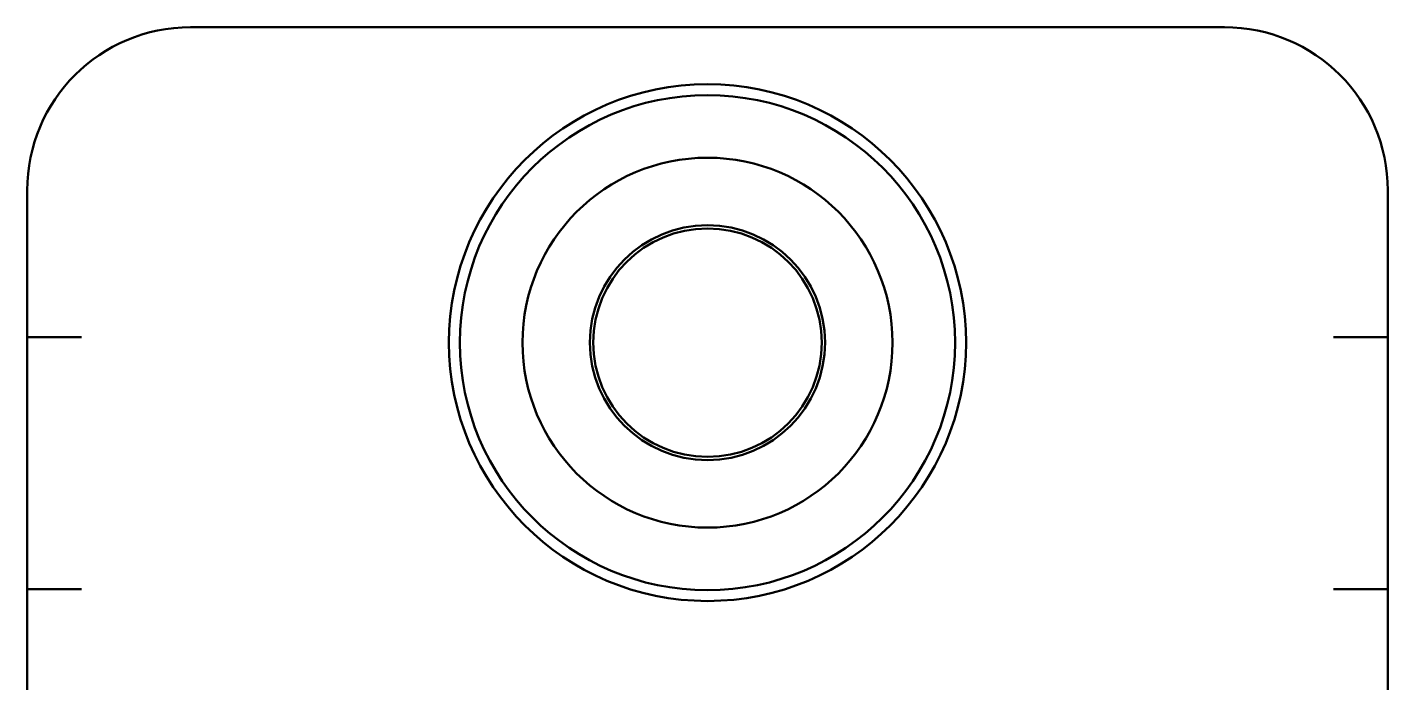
# Model space of a CAD drawing. Header units: millimetres. Extents: x 845 to 2568, y -211 to 570.
# Drawn here: x 1102.59 to 1115.09, y 451.32 to 457.34 of the extents above; entities that cross this region are included whole.
import ezdxf

# ---------------------------------------------------------------- set-up
doc = ezdxf.new("R2010")
doc.units = ezdxf.units.MM
doc.header["$LTSCALE"] = 2
doc.layers.add('외형선(ISO)', color=7, linetype='Continuous', lineweight=50)

msp = doc.modelspace()

# ---------------------------------------------------------------- linework, layer by layer
at = {"layer": '외형선(ISO)'}
for p, q in [((1113.5856, 457.3449), (1104.0856, 457.3449)), ((1102.5856, 455.8449), (1102.5856, 454.4949)), ((1115.0856, 454.4949), (1115.0856, 455.8449)), ((1102.5856, 454.4949), (1103.0856, 454.4949)), ((1102.5856, 454.4949), (1102.5856, 452.1799)), ((1114.5856, 454.4949), (1115.0856, 454.4949)), ((1115.0856, 452.1799), (1115.0856, 454.4949)), ((1103.0856, 452.1799), (1102.5856, 452.1799)), ((1102.5856, 452.1799), (1102.5856, 431.7099)), ((1115.0856, 452.1799), (1114.5856, 452.1799)), ((1115.0856, 431.7099), (1115.0856, 452.1799))]:
    msp.add_line(p, q, dxfattribs=at)
for radius in [2.375, 2.275, 1.7, 1.08, 1.05]:
    msp.add_circle((1108.8356, 454.4449), radius, dxfattribs=at)
for centre, start, end in [((1104.0856, 455.8449), 90, 180), ((1113.5856, 455.8449), 0, 90)]:
    msp.add_arc(centre, 1.5, start, end, dxfattribs=at)

doc.saveas('drawing.dxf')
